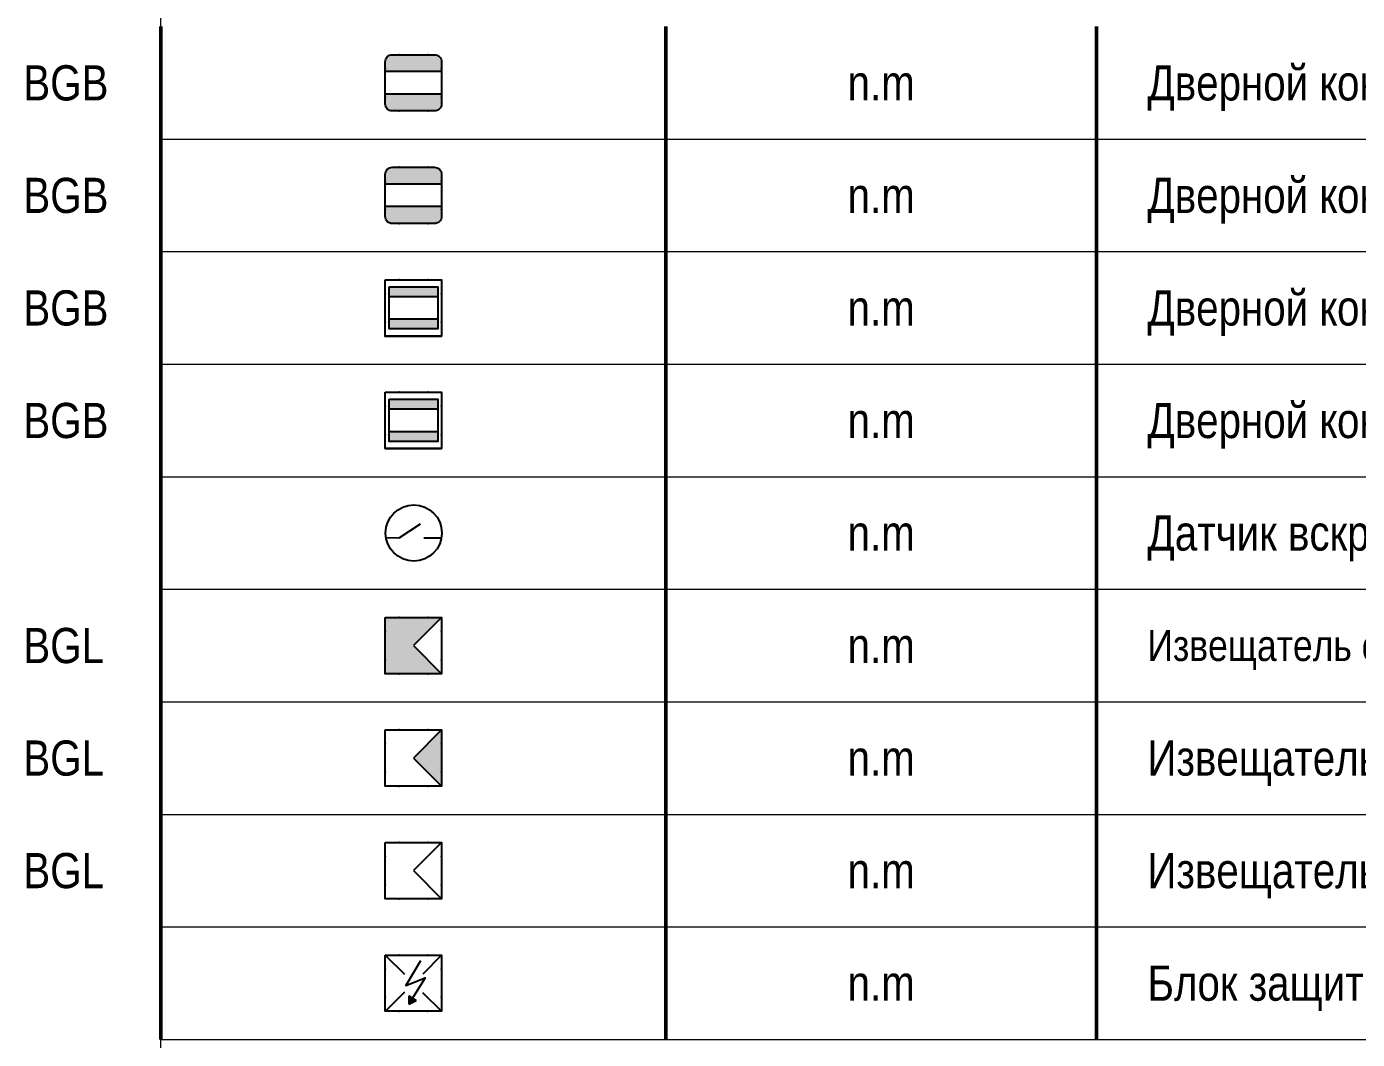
# Model space of a CAD drawing. Header units: millimetres. Extents: x -21000 to 351902, y -261781 to 19312.
# Drawn here: x 85045 to 94500, y -22900 to -15700 of the extents above; entities that cross this region are included whole.
import ezdxf
from ezdxf.enums import TextEntityAlignment as Align

# ---------------------------------------------------------------- set-up
doc = ezdxf.new("R2010")
doc.units = ezdxf.units.MM
doc.header["$MEASUREMENT"] = 0
doc.set_wipeout_variables(frame=1)
for name, color, linetype in [('_АТ-Имя', 7, 'Continuous'), ('_АТ-Спецификация', 7, 'Continuous'), ('_БЛ-Заливка', 7, 'Continuous'), ('_БЛ-Маска', 250, 'Continuous'), ('_БЛ-Рамки', 7, 'Continuous'), ('_КД', 84, 'Continuous'), ('_Таблицы', 7, 'Continuous')]:
    doc.layers.add(name, color=color, linetype=linetype)
doc.layers.add('_АТ-Примечания', color=250, linetype='Continuous', plot=False)
doc.layers.add('NOPRINT', color=50, linetype='Continuous', plot=False)
doc.layers.add('_БЛ-Таблицы рамки', color=7, linetype='Continuous', lineweight=0)
doc.styles.add('Arial_Narrow_shtamp', font='ARIALN.TTF')
doc.styles.add('ArialN-2.5', font='ARIALN.TTF', dxfattribs={"height": 2.5})
doc.styles.add('ArialN-250', font='ARIALN.TTF', dxfattribs={"height": 250})
doc.styles.add('AT-Шрифт', font='ARIALN.TTF', dxfattribs={"height": 250})

# ---------------------------------------------------------------- blocks, each defined once
blk = doc.blocks.new('*U2')
at = {"layer": 'NOPRINT', "lineweight": 0}
blk.add_lwpolyline([(20, 292), (205, 292), (205, 5), (20, 5)], close=True, dxfattribs=at)
at = {"layer": 'NOPRINT', "color": 1, "lineweight": 0, "style": 'Arial_Narrow_shtamp'}
blk.add_attdef('N_LISTA', text='', height=2, dxfattribs=at).set_placement((90.17, 7.418), align=Align.MIDDLE_LEFT)
blk = doc.blocks.new('*U5')
at = {"layer": '_БЛ-Таблицы рамки', "lineweight": 50}
for points in [[(0, -8), (0, 0)], [(35.866, -8), (35.866, 0)], [(66.465, -8), (66.465, 0)]]:
    blk.add_lwpolyline(points, dxfattribs=at)
at = {"layer": '_БЛ-Таблицы рамки', "lineweight": 0}
for points in [[(0, -8), (35.866, -8)], [(35.866, -8), (66.465, -8)], [(66.465, -8), (185, -8)]]:
    blk.add_lwpolyline(points, dxfattribs=at)
at = {"ltscale": 100, "style": 'ArialN-2.5'}
blk.add_attdef('СОКРАЩЕНИЕ_УГО', text='', height=2.5, dxfattribs=at).set_placement((51.166, -4), align=Align.MIDDLE_CENTER)
blk.add_attdef('НАИМЕНОВАНИЕ_УГО', text='', height=2.5, dxfattribs=at).set_placement((70.088, -4), align=Align.MIDDLE_LEFT)
blk = doc.blocks.new('ДКн')
at = {"layer": '_АТ-Имя', "ltscale": 100, "style": 'AT-Шрифт'}
blk.add_attdef('NUMBER', text='', height=2, dxfattribs=at).set_placement((0, 2), align=Align.BOTTOM_CENTER)
at = {"layer": '_АТ-Примечания', "ltscale": 100, "style": 'AT-Шрифт', "flags": 1}
blk.add_attdef('COMMENT3', (-2, -2.882), '', height=0.25, dxfattribs=at)
blk.add_wipeout([(-2, 2), (2, 2), (2, -2), (-2, -2)]).dxf.layer = '_БЛ-Маска'
at = {"layer": '_БЛ-Заливка', "linetype": 'ByBlock', "lineweight": -2, "ltscale": 100}
h = blk.add_hatch(color=84, dxfattribs=at)
h.paths.add_polyline_path([(1.725, 1.503), (-1.725, 1.503), (-1.725, 0.8), (1.725, 0.8)])
h.paths.add_polyline_path([(1.725, -0.8), (-1.725, -0.8), (-1.725, -1.497), (1.725, -1.497)])
at = {"color": 0, "linetype": 'ByBlock', "lineweight": -2, "ltscale": 100}
for p, q in [((1.725, 0.8), (-1.725, 0.8)), ((1.725, -0.8), (-1.725, -0.8))]:
    blk.add_line(p, q, dxfattribs=at)
at = {"color": 0, "linetype": 'ByBlock', "lineweight": -2}
blk.add_line((-2, -2), (2, -2), dxfattribs=at)
for points in [[(-2, 2), (2, 2), (2, -2), (-2, -2)], [(-1.725, 1.503), (1.725, 1.503), (1.725, -1.497), (-1.725, -1.497)]]:
    blk.add_lwpolyline(points, close=True)
at = {"ltscale": 100}
for p in [(-1.02, 2), (1.02, 2), (-2, 1.014), (2, 1.014), (-2, -1.014), (2, -1.014), (-1.02, -2), (1.02, -2)]:
    blk.add_point(p, dxfattribs=at)
at = {"color": 0, "linetype": 'ByBlock', "lineweight": -2, "ltscale": 100}
for p in [(-2, -2), (1, -2)]:
    blk.add_point(p, dxfattribs=at)
at = {"layer": '_АТ-Примечания', "ltscale": 100, "style": 'AT-Шрифт', "flags": 1}
for tag, p in [('ABBREVIATION', (-2, -1.5)), ('COMMENT1', (-2, -1.961)), ('COMMENT2', (-2, -2.421))]:
    blk.add_attdef(tag, p, '', height=0.25, dxfattribs=at)
at = {"layer": '_АТ-Спецификация', "ltscale": 100, "style": 'AT-Шрифт', "flags": 1}
for tag, p in [('NUM', (-2, 2)), ('DESCRIPTION', (-2, 1.5)), ('NAME', (-2, 1)), ('CODE', (-2, 0.5)), ('MADEBY', (-2, 0)), ('POSITION', (-2, -0.5)), ('POSITION2', (-2, -1))]:
    blk.add_attdef(tag, p, '', height=0.25, dxfattribs=at)
blk = doc.blocks.new('ДКнж')
at = {"layer": '_АТ-Имя', "ltscale": 100, "style": 'AT-Шрифт'}
blk.add_attdef('NUMBER', text='', height=2, dxfattribs=at).set_placement((0, 2), align=Align.BOTTOM_CENTER)
at = {"layer": '_АТ-Примечания', "ltscale": 100, "style": 'AT-Шрифт', "flags": 1}
blk.add_attdef('COMMENT3', (-2, -2.882), '', height=0.25, dxfattribs=at)
blk.add_wipeout([(-2, 2), (2, 2), (2, -2), (-2, -2)]).dxf.layer = '_БЛ-Маска'
at = {"layer": '_БЛ-Заливка', "linetype": 'ByBlock', "lineweight": -2, "ltscale": 100}
h = blk.add_hatch(color=84, dxfattribs=at)
h.paths.add_polyline_path([(1.725, 1.503), (-1.725, 1.503), (-1.725, 0.8), (1.725, 0.8)])
h.paths.add_polyline_path([(1.725, -0.8), (-1.725, -0.8), (-1.725, -1.497), (1.725, -1.497)])
at = {"color": 174, "linetype": 'ByBlock', "lineweight": -2, "ltscale": 100}
for p, q in [((1.725, 0.8), (-1.725, 0.8)), ((1.725, -0.8), (-1.725, -0.8))]:
    blk.add_line(p, q, dxfattribs=at)
at = {"color": 174, "linetype": 'ByBlock', "lineweight": -2}
blk.add_line((-2, -2), (2, -2), dxfattribs=at)
at = {"color": 174}
for points in [[(-2, 2), (2, 2), (2, -2), (-2, -2)], [(-1.725, 1.503), (1.725, 1.503), (1.725, -1.497), (-1.725, -1.497)]]:
    blk.add_lwpolyline(points, close=True, dxfattribs=at)
at = {"color": 174, "ltscale": 100}
for p in [(-1.02, 2), (1.02, 2), (-2, 1.014), (2, 1.014), (-2, -1.014), (2, -1.014), (-1.02, -2), (1.02, -2)]:
    blk.add_point(p, dxfattribs=at)
at = {"layer": '_АТ-Примечания', "ltscale": 100, "style": 'AT-Шрифт', "flags": 1}
for tag, p in [('ABBREVIATION', (-2, -1.5)), ('COMMENT1', (-2, -1.961)), ('COMMENT2', (-2, -2.421))]:
    blk.add_attdef(tag, p, '', height=0.25, dxfattribs=at)
at = {"layer": '_АТ-Спецификация', "ltscale": 100, "style": 'AT-Шрифт', "flags": 1}
for tag, p in [('NUM', (-2, 2)), ('DESCRIPTION', (-2, 1.5)), ('NAME', (-2, 1)), ('CODE', (-2, 0.5)), ('MADEBY', (-2, 0)), ('POSITION', (-2, -0.5)), ('POSITION2', (-2, -1))]:
    blk.add_attdef(tag, p, '', height=0.25, dxfattribs=at)
blk = doc.blocks.new('ДКвж')
at = {"layer": '_АТ-Имя', "ltscale": 100, "style": 'AT-Шрифт'}
blk.add_attdef('NUMBER', text='', height=2, dxfattribs=at).set_placement((0, 2), align=Align.BOTTOM_CENTER)
at = {"layer": '_АТ-Примечания', "ltscale": 100, "style": 'AT-Шрифт', "flags": 1}
blk.add_attdef('COMMENT3', (-2, -2.882), '', height=0.25, dxfattribs=at)
at = {"color": 174}
blk.add_wipeout([(1.5, 2), (1.531, 1.999), (1.563, 1.996), (1.594, 1.991), (1.624, 1.984), (1.655, 1.976), (1.684, 1.965), (1.713, 1.952), (1.741, 1.938), (1.768, 1.922), (1.794, 1.905), (1.819, 1.885), (1.842, 1.864), (1.864, 1.842), (1.885, 1.819), (1.905, 1.794), (1.922, 1.768), (1.938, 1.741), (1.952, 1.713), (1.965, 1.684), (1.976, 1.655), (1.984, 1.624), (1.991, 1.594), (1.996, 1.563), (1.999, 1.531), (2, 1.5), (2, -1.5), (1.999, -1.531), (1.996, -1.563), (1.991, -1.594), (1.984, -1.624), (1.976, -1.655), (1.965, -1.684), (1.952, -1.713), (1.938, -1.741), (1.922, -1.768), (1.905, -1.794), (1.885, -1.819), (1.864, -1.842), (1.842, -1.864), (1.819, -1.885), (1.794, -1.905), (1.768, -1.922), (1.741, -1.938), (1.713, -1.952), (1.684, -1.965), (1.655, -1.976), (1.624, -1.984), (1.594, -1.991), (1.563, -1.996), (1.531, -1.999), (1.5, -2), (-1.5, -2), (-1.531, -1.999), (-1.563, -1.996), (-1.594, -1.991), (-1.624, -1.984), (-1.655, -1.976), (-1.684, -1.965), (-1.713, -1.952), (-1.741, -1.938), (-1.768, -1.922), (-1.794, -1.905), (-1.819, -1.885), (-1.842, -1.864), (-1.864, -1.842), (-1.885, -1.819), (-1.905, -1.794), (-1.922, -1.768), (-1.938, -1.741), (-1.952, -1.713), (-1.965, -1.684), (-1.976, -1.655), (-1.984, -1.624), (-1.991, -1.594), (-1.996, -1.563), (-1.999, -1.531), (-2, -1.5), (-2, 1.5), (-1.999, 1.531), (-1.996, 1.563), (-1.991, 1.594), (-1.984, 1.624), (-1.976, 1.655), (-1.965, 1.684), (-1.952, 1.713), (-1.938, 1.741), (-1.922, 1.768), (-1.905, 1.794), (-1.885, 1.819), (-1.864, 1.842), (-1.842, 1.864), (-1.819, 1.885), (-1.794, 1.905), (-1.768, 1.922), (-1.741, 1.938), (-1.713, 1.952), (-1.684, 1.965), (-1.655, 1.976), (-1.624, 1.984), (-1.594, 1.991), (-1.563, 1.996), (-1.531, 1.999), (-1.5, 2)], dxfattribs=at).dxf.layer = '_БЛ-Маска'
at = {"layer": '_БЛ-Заливка', "linetype": 'ByBlock', "lineweight": -2, "ltscale": 100}
h = blk.add_hatch(color=84, dxfattribs=at)
edge = h.paths.add_edge_path()
edge.add_line((1.5, 2), (-1.5, 2))
edge.add_arc((-1.5, 1.5), 0.5, 90, 180)
edge.add_line((-2, 1.5), (-2, 0.8))
edge.add_line((-2, 0.8), (2, 0.8))
edge.add_line((2, 0.8), (2, 1.5))
edge.add_arc((1.5, 1.5), 0.5, 0, 90)
edge = h.paths.add_edge_path()
edge.add_line((2, -0.8), (-2, -0.8))
edge.add_line((-2, -0.8), (-2, -1.5))
edge.add_arc((-1.5, -1.5), 0.5, 180, 270)
edge.add_line((-1.5, -2), (1.5, -2))
edge.add_arc((1.5, -1.5), 0.5, 270, 360)
edge.add_line((2, -1.5), (2, -0.8))
at = {"color": 174, "linetype": 'ByBlock', "lineweight": -2, "ltscale": 100}
for p, q in [((2, 0.8), (-2, 0.8)), ((2, -0.8), (-2, -0.8))]:
    blk.add_line(p, q, dxfattribs=at)
at = {"color": 174}
blk.add_lwpolyline([(-1.5, 2), (1.5, 2, -0.414214), (2, 1.5), (2, -1.5, -0.414214), (1.5, -2), (-1.5, -2, -0.414214), (-2, -1.5), (-2, 1.5, -0.414214)], format="xyb", close=True, dxfattribs=at)
at = {"color": 174, "ltscale": 100}
for p in [(-1.02, 2), (1.02, 2), (-2, 1.014), (2, 1.014), (-2, -1.014), (2, -1.014), (-1.02, -2), (1.02, -2)]:
    blk.add_point(p, dxfattribs=at)
at = {"layer": '_АТ-Примечания', "ltscale": 100, "style": 'AT-Шрифт', "flags": 1}
for tag, p in [('ABBREVIATION', (-2, -1.5)), ('COMMENT1', (-2, -1.961)), ('COMMENT2', (-2, -2.421))]:
    blk.add_attdef(tag, p, '', height=0.25, dxfattribs=at)
at = {"layer": '_АТ-Спецификация', "ltscale": 100, "style": 'AT-Шрифт', "flags": 1}
for tag, p in [('NUM', (-2, 2)), ('DESCRIPTION', (-2, 1.5)), ('NAME', (-2, 1)), ('CODE', (-2, 0.5)), ('MADEBY', (-2, 0)), ('POSITION', (-2, -0.5)), ('POSITION2', (-2, -1))]:
    blk.add_attdef(tag, p, '', height=0.25, dxfattribs=at)
blk = doc.blocks.new('ДКв')
at = {"layer": '_АТ-Имя', "ltscale": 100, "style": 'AT-Шрифт'}
blk.add_attdef('NUMBER', text='', height=2, dxfattribs=at).set_placement((0, 2), align=Align.BOTTOM_CENTER)
at = {"layer": '_АТ-Примечания', "ltscale": 100, "style": 'AT-Шрифт', "flags": 1}
blk.add_attdef('COMMENT3', (-2, -2.882), '', height=0.25, dxfattribs=at)
blk.add_wipeout([(1.5, 2), (1.531, 1.999), (1.563, 1.996), (1.594, 1.991), (1.624, 1.984), (1.655, 1.976), (1.684, 1.965), (1.713, 1.952), (1.741, 1.938), (1.768, 1.922), (1.794, 1.905), (1.819, 1.885), (1.842, 1.864), (1.864, 1.842), (1.885, 1.819), (1.905, 1.794), (1.922, 1.768), (1.938, 1.741), (1.952, 1.713), (1.965, 1.684), (1.976, 1.655), (1.984, 1.624), (1.991, 1.594), (1.996, 1.563), (1.999, 1.531), (2, 1.5), (2, -1.5), (1.999, -1.531), (1.996, -1.563), (1.991, -1.594), (1.984, -1.624), (1.976, -1.655), (1.965, -1.684), (1.952, -1.713), (1.938, -1.741), (1.922, -1.768), (1.905, -1.794), (1.885, -1.819), (1.864, -1.842), (1.842, -1.864), (1.819, -1.885), (1.794, -1.905), (1.768, -1.922), (1.741, -1.938), (1.713, -1.952), (1.684, -1.965), (1.655, -1.976), (1.624, -1.984), (1.594, -1.991), (1.563, -1.996), (1.531, -1.999), (1.5, -2), (-1.5, -2), (-1.531, -1.999), (-1.563, -1.996), (-1.594, -1.991), (-1.624, -1.984), (-1.655, -1.976), (-1.684, -1.965), (-1.713, -1.952), (-1.741, -1.938), (-1.768, -1.922), (-1.794, -1.905), (-1.819, -1.885), (-1.842, -1.864), (-1.864, -1.842), (-1.885, -1.819), (-1.905, -1.794), (-1.922, -1.768), (-1.938, -1.741), (-1.952, -1.713), (-1.965, -1.684), (-1.976, -1.655), (-1.984, -1.624), (-1.991, -1.594), (-1.996, -1.563), (-1.999, -1.531), (-2, -1.5), (-2, 1.5), (-1.999, 1.531), (-1.996, 1.563), (-1.991, 1.594), (-1.984, 1.624), (-1.976, 1.655), (-1.965, 1.684), (-1.952, 1.713), (-1.938, 1.741), (-1.922, 1.768), (-1.905, 1.794), (-1.885, 1.819), (-1.864, 1.842), (-1.842, 1.864), (-1.819, 1.885), (-1.794, 1.905), (-1.768, 1.922), (-1.741, 1.938), (-1.713, 1.952), (-1.684, 1.965), (-1.655, 1.976), (-1.624, 1.984), (-1.594, 1.991), (-1.563, 1.996), (-1.531, 1.999), (-1.5, 2)]).dxf.layer = '_БЛ-Маска'
at = {"layer": '_БЛ-Заливка', "linetype": 'ByBlock', "lineweight": -2, "ltscale": 100}
h = blk.add_hatch(color=84, dxfattribs=at)
edge = h.paths.add_edge_path()
edge.add_line((1.5, 2), (-1.5, 2))
edge.add_arc((-1.5, 1.5), 0.5, 90, 180)
edge.add_line((-2, 1.5), (-2, 0.8))
edge.add_line((-2, 0.8), (2, 0.8))
edge.add_line((2, 0.8), (2, 1.5))
edge.add_arc((1.5, 1.5), 0.5, 0, 90)
edge = h.paths.add_edge_path()
edge.add_line((2, -0.8), (-2, -0.8))
edge.add_line((-2, -0.8), (-2, -1.5))
edge.add_arc((-1.5, -1.5), 0.5, 180, 270)
edge.add_line((-1.5, -2), (1.5, -2))
edge.add_arc((1.5, -1.5), 0.5, 270, 360)
edge.add_line((2, -1.5), (2, -0.8))
at = {"color": 0, "linetype": 'ByBlock', "lineweight": -2, "ltscale": 100}
for p, q in [((2, 0.8), (-2, 0.8)), ((2, -0.8), (-2, -0.8))]:
    blk.add_line(p, q, dxfattribs=at)
blk.add_lwpolyline([(-1.5, 2), (1.5, 2, -0.414214), (2, 1.5), (2, -1.5, -0.414214), (1.5, -2), (-1.5, -2, -0.414214), (-2, -1.5), (-2, 1.5, -0.414214)], format="xyb", close=True)
at = {"ltscale": 100}
for p in [(-1.02, 2), (1.02, 2), (-2, 1.014), (2, 1.014), (-2, -1.014), (2, -1.014), (-1.02, -2), (1.02, -2)]:
    blk.add_point(p, dxfattribs=at)
at = {"layer": '_АТ-Примечания', "ltscale": 100, "style": 'AT-Шрифт', "flags": 1}
for tag, p in [('ABBREVIATION', (-2, -1.5)), ('COMMENT1', (-2, -1.961)), ('COMMENT2', (-2, -2.421))]:
    blk.add_attdef(tag, p, '', height=0.25, dxfattribs=at)
at = {"layer": '_АТ-Спецификация', "ltscale": 100, "style": 'AT-Шрифт', "flags": 1}
for tag, p in [('NUM', (-2, 2)), ('DESCRIPTION', (-2, 1.5)), ('NAME', (-2, 1)), ('CODE', (-2, 0.5)), ('MADEBY', (-2, 0)), ('POSITION', (-2, -0.5)), ('POSITION2', (-2, -1))]:
    blk.add_attdef(tag, p, '', height=0.25, dxfattribs=at)
blk = doc.blocks.new('ИОкд')
at = {"layer": '_АТ-Имя', "ltscale": 100, "style": 'AT-Шрифт'}
blk.add_attdef('NUMBER', text='', height=2, dxfattribs=at).set_placement((0, 2), align=Align.BOTTOM_CENTER)
at = {"layer": '_АТ-Примечания', "ltscale": 100, "style": 'AT-Шрифт', "flags": 1}
blk.add_attdef('COMMENT3', (-2, -2.882), '', height=0.25, dxfattribs=at)
blk.add_wipeout([(-2, 2), (2, 2), (2, -2), (-2, -2)]).dxf.layer = '_БЛ-Маска'
at = {"layer": '_БЛ-Заливка', "linetype": 'ByBlock', "lineweight": -2, "ltscale": 100}
blk.add_hatch(color=84, dxfattribs=at).paths.add_polyline_path([(-2, -2), (2, -2), (0, 0), (2, 2), (-2, 2)])
at = {"color": 0, "linetype": 'ByBlock', "lineweight": -2, "ltscale": 100}
for p, q in [((2, 2), (0, 0)), ((0, 0), (2, -2))]:
    blk.add_line(p, q, dxfattribs=at)
blk.add_lwpolyline([(-2, 2), (2, 2), (2, -2), (-2, -2)], close=True)
at = {"ltscale": 100}
for p in [(-1.02, 2), (1.02, 2), (-2, 1.014), (2, 1.014), (-2, -1.014), (2, -1.014), (-1.02, -2), (1.02, -2)]:
    blk.add_point(p, dxfattribs=at)
at = {"layer": '_АТ-Примечания', "ltscale": 100, "style": 'AT-Шрифт', "flags": 1}
for tag, p in [('ABBREVIATION', (-2, -1.5)), ('COMMENT1', (-2, -1.961)), ('COMMENT2', (-2, -2.421))]:
    blk.add_attdef(tag, p, '', height=0.25, dxfattribs=at)
at = {"layer": '_АТ-Спецификация', "ltscale": 100, "style": 'AT-Шрифт', "flags": 1}
for tag, p in [('NUM', (-2, 2)), ('DESCRIPTION', (-2, 1.5)), ('NAME', (-2, 1)), ('CODE', (-2, 0.5)), ('MADEBY', (-2, 0)), ('POSITION', (-2, -0.5)), ('POSITION2', (-2, -1))]:
    blk.add_attdef(tag, p, '', height=0.25, dxfattribs=at)
blk = doc.blocks.new('ИОПкд')
at = {"layer": '_АТ-Имя', "ltscale": 100, "style": 'AT-Шрифт'}
blk.add_attdef('NUMBER', text='', height=2, dxfattribs=at).set_placement((0, 2), align=Align.BOTTOM_CENTER)
at = {"layer": '_АТ-Примечания', "ltscale": 100, "style": 'AT-Шрифт', "flags": 1}
blk.add_attdef('COMMENT3', (-2, -2.882), '', height=0.25, dxfattribs=at)
blk.add_wipeout([(-2, 2), (2, 2), (2, -2), (-2, -2)]).dxf.layer = '_БЛ-Маска'
at = {"layer": '_БЛ-Заливка', "linetype": 'ByBlock', "lineweight": -2, "ltscale": 100}
blk.add_hatch(color=84, dxfattribs=at).paths.add_polyline_path([(0, 0), (2, -2), (2, 2)])
at = {"color": 0, "linetype": 'ByBlock', "lineweight": -2, "ltscale": 100}
for p, q in [((2, 2), (0, 0)), ((0, 0), (2, -2))]:
    blk.add_line(p, q, dxfattribs=at)
blk.add_lwpolyline([(-2, 2), (2, 2), (2, -2), (-2, -2)], close=True)
at = {"ltscale": 100}
for p in [(-1.02, 2), (1.02, 2), (-2, 1.014), (2, 1.014), (-2, -1.014), (2, -1.014), (-1.02, -2), (1.02, -2)]:
    blk.add_point(p, dxfattribs=at)
at = {"layer": '_АТ-Примечания', "ltscale": 100, "style": 'AT-Шрифт', "flags": 1}
for tag, p in [('ABBREVIATION', (-2, -1.5)), ('COMMENT1', (-2, -1.961)), ('COMMENT2', (-2, -2.421))]:
    blk.add_attdef(tag, p, '', height=0.25, dxfattribs=at)
at = {"layer": '_АТ-Спецификация', "ltscale": 100, "style": 'AT-Шрифт', "flags": 1}
for tag, p in [('NUM', (-2, 2)), ('DESCRIPTION', (-2, 1.5)), ('NAME', (-2, 1)), ('CODE', (-2, 0.5)), ('MADEBY', (-2, 0)), ('POSITION', (-2, -0.5)), ('POSITION2', (-2, -1))]:
    blk.add_attdef(tag, p, '', height=0.25, dxfattribs=at)
blk = doc.blocks.new('ИОПЛкд')
at = {"layer": '_АТ-Имя', "ltscale": 100, "style": 'AT-Шрифт'}
blk.add_attdef('NUMBER', text='', height=2, dxfattribs=at).set_placement((0, 2), align=Align.BOTTOM_CENTER)
at = {"layer": '_АТ-Примечания', "ltscale": 100, "style": 'AT-Шрифт', "flags": 1}
blk.add_attdef('COMMENT3', (-2, -2.882), '', height=0.25, dxfattribs=at)
blk.add_wipeout([(-2, 2), (2, 2), (2, -2), (-2, -2)]).dxf.layer = '_БЛ-Маска'
at = {"color": 0, "linetype": 'ByBlock', "lineweight": -2, "ltscale": 100}
for p, q in [((2, 2), (0, 0)), ((0, 0), (2, -2))]:
    blk.add_line(p, q, dxfattribs=at)
blk.add_lwpolyline([(-2, 2), (2, 2), (2, -2), (-2, -2)], close=True)
at = {"ltscale": 100}
for p in [(-1.02, 2), (1.02, 2), (-2, 1.014), (2, 1.014), (-2, -1.014), (2, -1.014), (-1.02, -2), (1.02, -2)]:
    blk.add_point(p, dxfattribs=at)
at = {"layer": '_АТ-Примечания', "ltscale": 100, "style": 'AT-Шрифт', "flags": 1}
for tag, p in [('ABBREVIATION', (-2, -1.5)), ('COMMENT1', (-2, -1.961)), ('COMMENT2', (-2, -2.421))]:
    blk.add_attdef(tag, p, '', height=0.25, dxfattribs=at)
at = {"layer": '_АТ-Спецификация', "ltscale": 100, "style": 'AT-Шрифт', "flags": 1}
for tag, p in [('NUM', (-2, 2)), ('DESCRIPTION', (-2, 1.5)), ('NAME', (-2, 1)), ('CODE', (-2, 0.5)), ('MADEBY', (-2, 0)), ('POSITION', (-2, -0.5)), ('POSITION2', (-2, -1))]:
    blk.add_attdef(tag, p, '', height=0.25, dxfattribs=at)
blk = doc.blocks.new('ДВкд')
at = {"layer": '_АТ-Имя', "ltscale": 100, "style": 'AT-Шрифт'}
blk.add_attdef('NUMBER', text='', height=2, dxfattribs=at).set_placement((0, 2), align=Align.BOTTOM_CENTER)
at = {"layer": '_АТ-Примечания', "ltscale": 100, "style": 'AT-Шрифт', "flags": 1}
for tag, p in [('ABBREVIATION', (-2, -1.5)), ('COMMENT1', (-2, -1.961)), ('COMMENT2', (-2, -2.421)), ('COMMENT3', (-2, -2.882))]:
    blk.add_attdef(tag, p, '', height=0.25, dxfattribs=at)
at = {"layer": '_АТ-Спецификация', "ltscale": 100, "style": 'AT-Шрифт', "flags": 1}
for tag, p in [('NUM', (-2, 2)), ('DESCRIPTION', (-2, 1.5)), ('NAME', (-2, 1)), ('CODE', (-2, 0.5)), ('MADEBY', (-2, 0)), ('POSITION', (-2, -0.5)), ('POSITION2', (-2, -1))]:
    blk.add_attdef(tag, p, '', height=0.25, dxfattribs=at)
blk.add_wipeout([(2.031, 0), (2.03, -0.062), (2.027, -0.125), (2.023, -0.188), (2.016, -0.25), (2.007, -0.312), (1.996, -0.374), (1.983, -0.436), (1.969, -0.497), (1.952, -0.557), (1.934, -0.618), (1.913, -0.677), (1.891, -0.736), (1.867, -0.794), (1.841, -0.851), (1.813, -0.907), (1.784, -0.963), (1.753, -1.018), (1.72, -1.071), (1.686, -1.124), (1.649, -1.175), (1.612, -1.225), (1.572, -1.274), (1.532, -1.322), (1.489, -1.369), (1.446, -1.414), (1.401, -1.457), (1.354, -1.5), (1.306, -1.541), (1.257, -1.58), (1.207, -1.618), (1.156, -1.654), (1.103, -1.688), (1.049, -1.721), (0.995, -1.752), (0.939, -1.782), (0.883, -1.809), (0.826, -1.835), (0.768, -1.859), (0.709, -1.881), (0.649, -1.902), (0.589, -1.92), (0.529, -1.937), (0.468, -1.951), (0.406, -1.964), (0.344, -1.975), (0.282, -1.984), (0.22, -1.991), (0.157, -1.996), (0.094, -1.999), (0.031, -2), (-0.031, -1.999), (-0.094, -1.996), (-0.157, -1.991), (-0.219, -1.984), (-0.281, -1.975), (-0.343, -1.964), (-0.405, -1.951), (-0.466, -1.937), (-0.527, -1.92), (-0.587, -1.902), (-0.646, -1.881), (-0.705, -1.859), (-0.763, -1.835), (-0.82, -1.809), (-0.877, -1.782), (-0.932, -1.752), (-0.987, -1.721), (-1.04, -1.688), (-1.093, -1.654), (-1.144, -1.618), (-1.194, -1.58), (-1.243, -1.541), (-1.291, -1.5), (-1.338, -1.457), (-1.383, -1.414), (-1.427, -1.369), (-1.469, -1.322), (-1.51, -1.274), (-1.549, -1.225), (-1.587, -1.175), (-1.623, -1.124), (-1.657, -1.071), (-1.69, -1.018), (-1.721, -0.963), (-1.751, -0.907), (-1.778, -0.851), (-1.804, -0.794), (-1.828, -0.736), (-1.85, -0.677), (-1.871, -0.618), (-1.889, -0.557), (-1.906, -0.497), (-1.92, -0.436), (-1.933, -0.374), (-1.944, -0.312), (-1.953, -0.25), (-1.96, -0.188), (-1.965, -0.125), (-1.968, -0.062), (-1.969, 0), (-1.968, 0.063), (-1.965, 0.126), (-1.96, 0.189), (-1.953, 0.251), (-1.944, 0.313), (-1.933, 0.375), (-1.92, 0.437), (-1.906, 0.498), (-1.889, 0.558), (-1.871, 0.619), (-1.85, 0.678), (-1.828, 0.737), (-1.804, 0.795), (-1.778, 0.852), (-1.751, 0.908), (-1.721, 0.964), (-1.69, 1.019), (-1.657, 1.072), (-1.623, 1.125), (-1.587, 1.176), (-1.549, 1.226), (-1.51, 1.275), (-1.469, 1.323), (-1.427, 1.37), (-1.383, 1.415), (-1.338, 1.458), (-1.291, 1.501), (-1.243, 1.542), (-1.194, 1.581), (-1.144, 1.619), (-1.093, 1.655), (-1.04, 1.689), (-0.987, 1.722), (-0.932, 1.753), (-0.877, 1.783), (-0.82, 1.81), (-0.763, 1.836), (-0.705, 1.86), (-0.646, 1.882), (-0.587, 1.903), (-0.527, 1.921), (-0.466, 1.938), (-0.405, 1.952), (-0.343, 1.965), (-0.281, 1.976), (-0.219, 1.985), (-0.157, 1.992), (-0.094, 1.997), (-0.031, 2), (0.031, 2), (0.094, 2), (0.157, 1.997), (0.22, 1.992), (0.282, 1.985), (0.344, 1.976), (0.406, 1.965), (0.468, 1.952), (0.529, 1.938), (0.589, 1.921), (0.649, 1.903), (0.709, 1.882), (0.768, 1.86), (0.826, 1.836), (0.883, 1.81), (0.939, 1.783), (0.995, 1.753), (1.049, 1.722), (1.103, 1.689), (1.156, 1.655), (1.207, 1.619), (1.257, 1.581), (1.306, 1.542), (1.354, 1.501), (1.401, 1.458), (1.446, 1.415), (1.489, 1.37), (1.532, 1.323), (1.572, 1.275), (1.612, 1.226), (1.649, 1.176), (1.686, 1.125), (1.72, 1.072), (1.753, 1.019), (1.784, 0.964), (1.813, 0.908), (1.841, 0.852), (1.867, 0.795), (1.891, 0.737), (1.913, 0.678), (1.934, 0.619), (1.952, 0.558), (1.969, 0.498), (1.983, 0.437), (1.996, 0.375), (2.007, 0.313), (2.016, 0.251), (2.023, 0.189), (2.027, 0.126), (2.03, 0.063)]).dxf.layer = '_БЛ-Маска'
at = {"ltscale": 100}
for p, q in [((-0.994, -0.335), (0.509, 0.66)), ((-1.941, -0.331), (-0.994, -0.335)), ((0.756, -0.341), (2.001, -0.345))]:
    blk.add_line(p, q, dxfattribs=at)
blk.add_circle((0.031, 0), 2)
blk = doc.blocks.new('БЗЛкд')
at = {"layer": '_АТ-Имя', "ltscale": 100, "style": 'AT-Шрифт'}
blk.add_attdef('NUMBER', text='', height=2, dxfattribs=at).set_placement((-2, 2.001), align=Align.BOTTOM_LEFT)
at = {"layer": '_АТ-Примечания', "ltscale": 100, "style": 'AT-Шрифт', "flags": 1}
blk.add_attdef('COMMENT3', (-2, -2.881), '', height=0.25, dxfattribs=at)
blk.add_wipeout([(-2, 2.001), (2, 2.001), (2, -2.001), (-2, -1.998)]).dxf.layer = '_БЛ-Маска'
h = blk.add_hatch()
h.set_pattern_fill('ANGLE', color=256, scale=80)
h.set_pattern_definition([(0, (516.95, -12.7), (0, 558.8), [406.4, -152.4]), (90, (516.95, -12.7), (-558.8, 3e-14), [406.4, -152.4])])
h.paths.add_polyline_path([(0.196, -1.239), (-0.335, -0.903), (-0.335, -1.491)])
at = {"ltscale": 100}
h = blk.add_hatch(color=84, dxfattribs=at)
h.dxf.hatch_style = 1
h.paths.add_polyline_path([(-0.335, -0.903), (-0.335, -1.491), (0.196, -1.239)])
blk.add_lwpolyline([(-2, 2.001), (2, 2.001), (2, -2.001), (-2, -1.998)], close=True)
for points in [[(-2, 1.999), (-0.641, 0.64)], [(2, 1.999), (0.66, 0.65)], [(0.5, 1.591), (-0.548, -0.156), (0.847, 0.383), (-0.07, -1.071)], [(-0.631, -0.651), (-1.971, -2.001)], [(-0.335, -0.903), (0.196, -1.239)], [(-0.335, -0.903), (-0.335, -1.491)], [(0.655, -0.656), (2, -2.001)], [(-0.335, -1.491), (0.196, -1.239)]]:
    blk.add_lwpolyline(points)
at = {"color": 0, "linetype": 'ByBlock', "lineweight": -2, "ltscale": 100}
for p in [(-1, 2.001), (1, 2.001), (-2, 1.001), (2, 0.999), (-2, -0.999), (2, -1.001), (-1, -1.999), (1, -1.999)]:
    blk.add_point(p, dxfattribs=at)
at = {"layer": '_АТ-Примечания', "ltscale": 100, "style": 'AT-Шрифт', "flags": 1}
for tag, p in [('ABBREVIATION', (-2, -1.499)), ('COMMENT1', (-2, -1.96)), ('COMMENT2', (-2, -2.421))]:
    blk.add_attdef(tag, p, '', height=0.25, dxfattribs=at)
at = {"layer": '_АТ-Спецификация', "ltscale": 100, "style": 'AT-Шрифт', "flags": 1}
for tag, p in [('NUM', (-2, 2.001)), ('DESCRIPTION', (-2, 1.501)), ('NAME', (-2, 1.001)), ('CODE', (-2, 0.501)), ('MADEBY', (-2, 0.001)), ('POSITION', (-2, -0.499)), ('POSITION2', (-2, -0.999))]:
    blk.add_attdef(tag, p, '', height=0.25, dxfattribs=at)

msp = doc.modelspace()

# ---------------------------------------------------------------- block references
at = {"xscale": 100, "yscale": 100, "zscale": 100}
for p, values in [((86000, -15700), {'СОКРАЩЕНИЕ_УГО': 'n.m', 'НАИМЕНОВАНИЕ_УГО': 'Дверной контакт врезного типа'}), ((86000, -16500), {'СОКРАЩЕНИЕ_УГО': 'n.m', 'НАИМЕНОВАНИЕ_УГО': 'Дверной контакт врезного типа  (металлическая дверь)'}), ((86000, -17300), {'СОКРАЩЕНИЕ_УГО': 'n.m', 'НАИМЕНОВАНИЕ_УГО': 'Дверной контакт накладного типа'}), ((86000, -18100), {'СОКРАЩЕНИЕ_УГО': 'n.m', 'НАИМЕНОВАНИЕ_УГО': 'Дверной контакт накладного типа (металлическая дверь)'}), ((86000, -18900), {'СОКРАЩЕНИЕ_УГО': 'n.m', 'НАИМЕНОВАНИЕ_УГО': 'Датчик вскрытия (тампер)'}), ((86000, -20500), {'СОКРАЩЕНИЕ_УГО': 'n.m', 'НАИМЕНОВАНИЕ_УГО': 'Извещатель оптико-электронный инфракрасный пассивный поверхностный'}), ((86000, -21300), {'СОКРАЩЕНИЕ_УГО': 'n.m', 'НАИМЕНОВАНИЕ_УГО': 'Извещатель оптико-электронный инфракрасный пассивный линейный'})]:
    msp.add_blockref('*U5', p, dxfattribs=at).add_auto_attribs(values)
ref = msp.add_blockref('*U5', (86000, -19700), dxfattribs=dict(xscale=100, yscale=100, zscale=100))
ref.add_attrib('СОКРАЩЕНИЕ_УГО', 'n.m', dxfattribs={"ltscale": 100, "height": 250, "style": 'ArialN-2.5'}).set_placement((91116.6, -20100), align=Align.MIDDLE_CENTER)
ref.add_attrib('НАИМЕНОВАНИЕ_УГО', 'Извещатель оптико-электронный инфракрасный объемный', dxfattribs={"ltscale": 100, "height": 220, "style": 'ArialN-2.5'}).set_placement((93008.8, -20100), align=Align.MIDDLE_LEFT)
at = {"layer": '_БЛ-Рамки', "ltscale": 100, "xscale": 100, "yscale": 100, "zscale": 100}
msp.add_blockref('*U2', (84000, -29700), dxfattribs=at)
at = {"layer": '_Таблицы', "color": 250, "xscale": 100, "yscale": 100, "zscale": 100}
msp.add_blockref('*U5', (86000.1, -22100), dxfattribs=at).add_auto_attribs({'СОКРАЩЕНИЕ_УГО': 'n.m', 'НАИМЕНОВАНИЕ_УГО': 'Блок защиты линии'})

# ---------------------------------------------------------------- texts
at = {"color": 3, "style": 'ArialN-250'}
for p in [(85021.8, -16100, -900), (85021.8, -16900, -900), (85021.8, -17700, -900), (85021.8, -18500, -900)]:
    msp.add_text('BGB', height=250, dxfattribs=at).set_placement(p, align=Align.MIDDLE_LEFT)
at = {"style": 'ArialN-250'}
for p in [(85021.8, -20100, -900), (85021.8, -20900, -900), (85021.8, -21700, -900)]:
    msp.add_text('BGL', height=250, dxfattribs=at).set_placement(p, align=Align.MIDDLE_LEFT)

# ---------------------------------------------------------------- next in the draw order: block references
at = {"layer": '_КД', "ltscale": 100, "xscale": 100, "yscale": 100, "zscale": 0.1}
for name, p in [('ДКв', (87793.3, -16100)), ('ДКвж', (87793.3, -16900)), ('ДКн', (87793.3, -17700)), ('ДКнж', (87793.3, -18500)), ('ДВкд', (87792.7, -19300)), ('ИОкд', (87793.3, -20100)), ('ИОПкд', (87793.3, -20900)), ('ИОПЛкд', (87793.3, -21700)), ('БЗЛкд', (87793.2, -22500.1))]:
    msp.add_blockref(name, p, dxfattribs=at)

doc.saveas('drawing.dxf')
